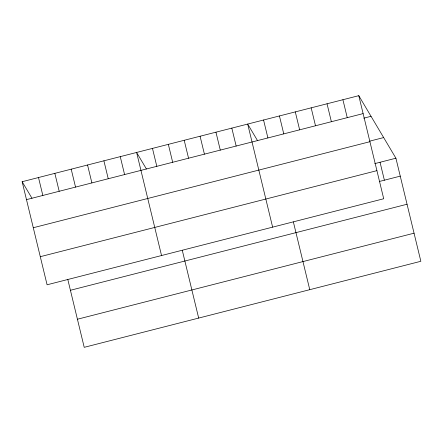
<?xml version="1.0" encoding="UTF-8"?>
<svg xmlns="http://www.w3.org/2000/svg" width="443" height="443" viewBox="0 0 443 443"><rect width="100%" height="100%" fill="white"/><g stroke="black" fill="none" stroke-linecap="round" stroke-linejoin="round"><path stroke-width="0.66" d="M358.78 95.671L383.716 198.752L47.085 284.788L22.15 181.713L358.78 95.671L395.915 158.212L420.85 261.287L84.22 347.329L67.829 279.572M26.486 199.638L363.116 113.602M363.758 118.17L371.035 116.31M369.772 141.123L383.66 137.574M33.286 227.735L369.916 141.699M374.756 163.622L395.915 158.212M40.291 256.691L376.915 170.649M379.751 181.375L400.25 176.137M70.42 290.276L407.051 204.24M77.425 319.226L414.05 233.19M257.494 140.575L247.692 124.068L272.628 227.143M146.406 168.966L136.605 152.458L161.54 255.533M22.15 181.713L31.951 198.22M380.044 162.265L384.38 180.196M342.91 99.73L347.246 117.655M327.039 103.784L331.375 121.714M311.169 107.843L315.505 125.768M295.298 111.896L299.64 129.827M279.433 115.955L283.769 133.88M293.371 221.926L309.762 289.683M263.563 120.009L267.899 137.934M231.822 128.121L236.158 146.046M215.951 132.18L220.287 150.105M200.081 136.234L204.417 154.158M184.21 140.293L188.552 158.217M168.346 144.346L172.681 162.271M182.283 250.317L198.674 318.074M152.475 148.399L156.811 166.33M120.252 156.639L124.588 174.564M103.9 160.815L108.242 178.745M87.553 164.995L91.889 182.92M71.201 169.176L75.537 187.101M54.849 173.351L59.19 191.282M38.502 177.532L42.838 195.457"/></g></svg>
